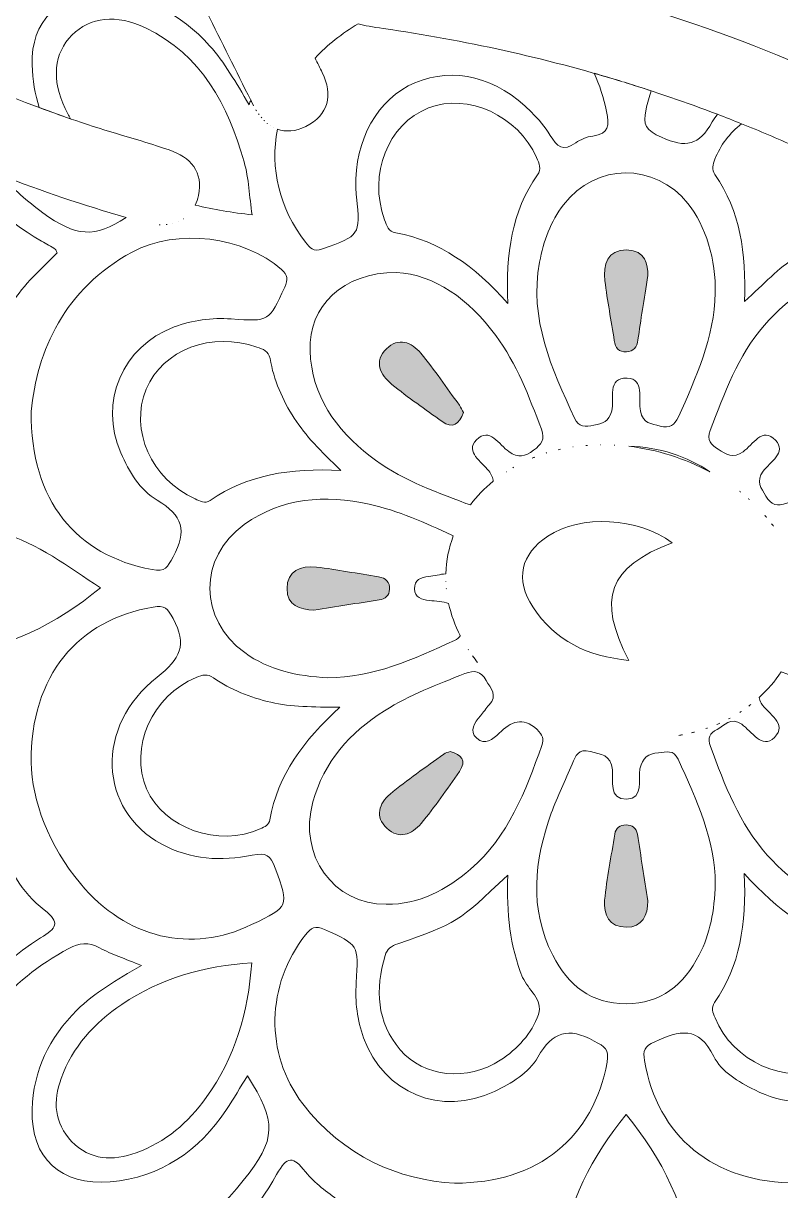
# Model space of a CAD drawing. Extents: x -678 to 5145, y -2063 to -793.
# Drawn here: x 372.7 to 590.6, y -1560.1 to -1224 of the extents above; entities that cross this region are included whole.
import ezdxf

# ---------------------------------------------------------------- set-up
doc = ezdxf.new("R2010")
doc.units = 0
doc.header["$MEASUREMENT"] = 0
doc.layers.add('Layer 1', color=7, linetype='Continuous')

# ---------------------------------------------------------------- blocks, each defined once
blk = doc.blocks.new('block 2')
at = {"layer": 'Layer 1', "true_color": 0xffffff}
h = blk.add_hatch(color=7, dxfattribs=at)
h.dxf.hatch_style = 2
edge = h.paths.add_edge_path()
edge.add_spline(control_points=[(542.72, -1315.33), (543.04, -1317.42), (544.07, -1318.67), (546.19, -1318.6), (548.29, -1318.53), (549.23, -1317.21), (549.53, -1315.14), (550.33, -1309.39), (551.28, -1303.66), (552.38, -1296.57), (552.35, -1293.64), (551.72, -1289.34), (546.36, -1289.24), (540.6, -1289.13), (539.49, -1293.5), (540.02, -1298.13), (540.68, -1303.89), (541.86, -1309.59), (542.72, -1315.33)], knot_values=[0, 0, 0, 0, 1, 1, 1, 2, 2, 2, 3, 3, 3, 4, 4, 4, 5, 5, 5, 6, 6, 6, 6], degree=3, periodic=1)
h = blk.add_hatch(color=7, dxfattribs=at)
h.dxf.hatch_style = 2
edge = h.paths.add_edge_path()
edge.add_spline(control_points=[(478.72, -1327.95), (483.36, -1331.73), (488.3, -1335.15), (493.18, -1338.63), (496.23, -1340.81), (498.06, -1339.42), (499.3, -1336.02), (498.98, -1335.42), (498.64, -1334.62), (498.15, -1333.94), (494.49, -1328.92), (490.99, -1323.76), (487.05, -1318.98), (484.4, -1315.76), (480.56, -1314.33), (477.17, -1317.67), (473.43, -1321.36), (475.32, -1325.17), (478.72, -1327.95)], knot_values=[0, 0, 0, 0, 1, 1, 1, 2, 2, 2, 3, 3, 3, 4, 4, 4, 5, 5, 5, 6, 6, 6, 6], degree=3, periodic=1)
h = blk.add_hatch(color=7, dxfattribs=at)
h.dxf.hatch_style = 2
edge = h.paths.add_edge_path()
edge.add_spline(control_points=[(474.88, -1383.37), (468.92, -1382.43), (462.99, -1381.27), (457, -1380.57), (452.51, -1380.05), (448.56, -1381.56), (448.54, -1386.76), (448.52, -1391.58), (452.31, -1392.85), (456.29, -1392.94), (462.7, -1391.93), (468.88, -1390.96), (475.06, -1389.99), (476.8, -1389.71), (477.98, -1388.77), (478.06, -1386.95), (478.15, -1384.81), (476.95, -1383.69), (474.88, -1383.37)], knot_values=[0, 0, 0, 0, 1, 1, 1, 2, 2, 2, 3, 3, 3, 4, 4, 4, 5, 5, 5, 6, 6, 6, 6], degree=3, periodic=1)
h = blk.add_hatch(color=7, dxfattribs=at)
h.dxf.hatch_style = 2
edge = h.paths.add_edge_path()
edge.add_spline(control_points=[(487.13, -1454.38), (491.07, -1449.6), (494.64, -1444.5), (498.16, -1439.4), (500.31, -1436.28), (498.65, -1434.54), (495.52, -1433.62), (494.84, -1433.9), (494.15, -1434.04), (493.64, -1434.42), (488.45, -1438.21), (483.11, -1441.81), (478.2, -1445.93), (475.04, -1448.6), (473.75, -1452.44), (477.27, -1455.77), (480.77, -1459.07), (484.51, -1457.55), (487.13, -1454.38)], knot_values=[0, 0, 0, 0, 1, 1, 1, 2, 2, 2, 3, 3, 3, 4, 4, 4, 5, 5, 5, 6, 6, 6, 6], degree=3, periodic=1)
h = blk.add_hatch(color=7, dxfattribs=at)
h.dxf.hatch_style = 2
edge = h.paths.add_edge_path()
edge.add_spline(control_points=[(546.12, -1484.25), (550.88, -1484.25), (552.35, -1480.77), (552.36, -1476.67), (551.35, -1470.16), (550.39, -1463.81), (549.37, -1457.47), (549.08, -1455.68), (547.83, -1454.8), (546.1, -1454.79), (544.35, -1454.77), (543.16, -1455.63), (542.87, -1457.46), (541.85, -1463.8), (540.57, -1470.12), (539.93, -1476.5), (539.52, -1480.66), (541.34, -1484.26), (546.12, -1484.25)], knot_values=[0, 0, 0, 0, 1, 1, 1, 2, 2, 2, 3, 3, 3, 4, 4, 4, 5, 5, 5, 6, 6, 6, 6], degree=3, periodic=1)
at = {"layer": 'Layer 1', "lineweight": 0}
for points, knots in [([(778.76, -1454.26), (752.96, -1418.79), (732.21, -1380.34), (711, -1342.15), (685.67, -1296.56), (651.45, -1260.46), (603.16, -1238.9), (567.51, -1222.99), (530.33, -1212), (491.91, -1205.73), (482.96, -1204.27), (480.65, -1200.48), (479.23, -1192.82), (471.45, -1150.73), (460.48, -1109.47), (447.84, -1068.56), (421.28, -982.58), (374.94, -910.21), (302.99, -855.25), (280, -837.68), (255.78, -822.17), (226.73, -816.09), (199.28, -810.35), (178.36, -823.75), (173.04, -851.36), (169.03, -872.2), (175.26, -891.61), (182.43, -910.78), (183.62, -913.97), (185.82, -916.91), (185.19, -921.19), (181.67, -920.14), (178.77, -919.37), (175.93, -918.41), (145.46, -908.15), (114.01, -903.5), (81.98, -903.41), (53.86, -903.32), (38.07, -919.68), (37.73, -947.65), (37.59, -959.31), (39.61, -970.56), (43.29, -981.61), (57.1, -1023.1), (81.26, -1058.1), (111.53, -1089.01), (170.06, -1148.76), (235.45, -1199.74), (308.21, -1241.14), (310.17, -1242.26), (312.83, -1242.67), (313.71, -1246), (299.06, -1257.64), (285.05, -1270.2), (273.68, -1285.24), (269.26, -1291.08), (267.25, -1289.88), (263.46, -1284.74), (245.96, -1261.02), (224.28, -1241.7), (199.43, -1225.96), (143.26, -1190.38), (81.01, -1173.51), (15.46, -1168.3), (-56.98, -1162.54), (-128.12, -1168.05), (-196.43, -1195.83), (-313.61, -1243.48), (-393.31, -1327.46), (-438.34, -1444.85), (-473.03, -1535.28), (-482.71, -1629.59), (-479.51, -1725.67), (-478.76, -1748.07), (-477.56, -1770.46), (-476.53, -1793.59), (-481.42, -1792.56), (-483.22, -1789.5), (-485.73, -1787.47), (-508.64, -1768.92), (-534.13, -1755.63), (-563.92, -1754.06), (-620.36, -1751.08), (-671.78, -1798.06), (-674.99, -1859.18), (-677.77, -1912.09), (-652.04, -1948.71), (-605.81, -1972.14), (-564.54, -1993.05), (-519.78, -2001.21), (-474.54, -2006.81), (-414.23, -2014.28), (-353.56, -2016.75), (-292.83, -2017.32), (-192.64, -2018.26), (-92.44, -2015.64), (7.74, -2017.89), (42.87, -2018.68), (77.93, -2020.19), (112.18, -2030.53), (135.64, -2037.61), (159.94, -2042.07), (184.83, -2041.08), (224.07, -2039.53), (242.84, -2012.13), (230.2, -1975.16), (225.39, -1961.09), (217.81, -1948.87), (208.13, -1937.83), (204.97, -1934.24), (204.78, -1932.32), (209.54, -1929.89), (215.99, -1926.59), (222.29, -1922.75), (228, -1918.31), (232.69, -1914.66), (234.52, -1915.27), (237.25, -1920.46), (246.84, -1938.73), (257.16, -1956.6), (266.84, -1974.82), (274.21, -1988.7), (284.71, -1999.26), (298.58, -2006.42), (344.39, -2030.05), (393.2, -2039.76), (444.05, -2032.35), (469.1, -2028.7), (493.49, -2021.69), (519.16, -2019.33), (557.51, -2015.81), (579.93, -1988.34), (581.61, -1949.84), (583.31, -1910.64), (562.91, -1883.02), (525.51, -1873.43), (501.3, -1867.21), (476.77, -1866.99), (452.29, -1869.98), (443.1, -1871.09), (439.77, -1868.12), (438.1, -1859.99), (435.59, -1847.73), (435.38, -1835.29), (434.31, -1822.91), (433.79, -1816.92), (435.27, -1812.93), (440.98, -1809.59), (464.38, -1795.92), (481.33, -1776.12), (494.57, -1752.61), (513.82, -1718.44), (530.16, -1682.93), (545.56, -1646.93), (546.81, -1644.01), (546.94, -1639.54), (550.98, -1639.16), (571.93, -1637.21), (590.05, -1626.45), (609.77, -1620.73), (625.3, -1616.23), (641.47, -1615.82), (657.51, -1614.64), (679.68, -1613.01), (700.01, -1607.11), (713.83, -1587.86), (716.39, -1584.29), (720.04, -1584.52), (723.55, -1584.03), (739.33, -1581.81), (752.15, -1574.43), (762.03, -1561.98), (773.69, -1547.28), (782.17, -1530.88), (786.84, -1512.74), (792.1, -1492.27), (791.63, -1471.96), (778.76, -1454.26)], [0, 0, 0, 0, 1, 1, 1, 2, 2, 2, 3, 3, 3, 4, 4, 4, 5, 5, 5, 6, 6, 6, 7, 7, 7, 8, 8, 8, 9, 9, 9, 10, 10, 10, 11, 11, 11, 12, 12, 12, 13, 13, 13, 14, 14, 14, 15, 15, 15, 16, 16, 16, 17, 17, 17, 18, 18, 18, 19, 19, 19, 20, 20, 20, 21, 21, 21, 22, 22, 22, 23, 23, 23, 24, 24, 24, 25, 25, 25, 26, 26, 26, 27, 27, 27, 28, 28, 28, 29, 29, 29, 30, 30, 30, 31, 31, 31, 32, 32, 32, 33, 33, 33, 34, 34, 34, 35, 35, 35, 36, 36, 36, 37, 37, 37, 38, 38, 38, 39, 39, 39, 40, 40, 40, 41, 41, 41, 42, 42, 42, 43, 43, 43, 44, 44, 44, 45, 45, 45, 46, 46, 46, 47, 47, 47, 48, 48, 48, 49, 49, 49, 50, 50, 50, 51, 51, 51, 52, 52, 52, 53, 53, 53, 54, 54, 54, 55, 55, 55, 56, 56, 56, 57, 57, 57, 58, 58, 58, 59, 59, 59, 59]), ([(260.77, -1185.67), (264.52, -1188.27), (268.28, -1190.84), (272.08, -1193.36), (283.31, -1193.99), (294.37, -1196.48), (305.27, -1201.03), (309.73, -1202.89), (311.61, -1205.14), (310.37, -1210.07), (309.85, -1212.11), (309.56, -1214.24), (309.41, -1216.38), (312.62, -1218.2), (315.85, -1219.99), (319.1, -1221.74), (320.09, -1211.76), (323.16, -1201.91), (328.77, -1192.74), (342.53, -1170.26), (366.29, -1158.12), (392.92, -1159.65), (390.06, -1154.57), (387.18, -1149.52), (384.24, -1144.49), (392.69, -1158.96), (400.79, -1173.64), (408.65, -1188.46), (405.27, -1187.3), (401.75, -1186.39), (398.06, -1185.77), (369.36, -1181), (347.63, -1198.14), (345.77, -1227.18), (345.6, -1229.88), (345.59, -1232.5), (345.67, -1235.06), (347.83, -1236.06), (349.99, -1237.04), (352.17, -1238.01), (352.04, -1237.12), (351.92, -1236.23), (351.83, -1235.33), (349.15, -1207.33), (373.91, -1186.46), (401.28, -1193.47), (405.68, -1194.59), (409.81, -1196.12), (413.68, -1198), (413.22, -1197.13), (412.76, -1196.27), (412.31, -1195.4), (417.03, -1204.4), (421.69, -1213.43), (426.29, -1222.5), (430.55, -1230.88), (434.64, -1239.35), (438.94, -1247.71), (438.66, -1247.16), (438.39, -1246.61), (438.11, -1246.06), (437.95, -1246.51), (437.81, -1246.94), (437.63, -1247.42), (433.76, -1240.91), (430.62, -1235.26), (426.27, -1230.42), (417.93, -1221.13), (407.63, -1215.93), (395.1, -1215.79), (382.59, -1215.65), (374.87, -1223.4), (375.19, -1235.9), (375.3, -1240.36), (376.02, -1244.46), (377.26, -1248.25), (335.26, -1232.61), (297, -1210.79), (260.77, -1185.67)], [0, 0, 0, 0, 1, 1, 1, 2, 2, 2, 3, 3, 3, 4, 4, 4, 5, 5, 5, 6, 6, 6, 7, 7, 7, 8, 8, 8, 9, 9, 9, 10, 10, 10, 11, 11, 11, 12, 12, 12, 13, 13, 13, 14, 14, 14, 15, 15, 15, 16, 16, 16, 17, 17, 17, 18, 18, 18, 19, 19, 19, 20, 20, 20, 21, 21, 21, 22, 22, 22, 23, 23, 23, 24, 24, 24, 25, 25, 25, 26, 26, 26, 26]), ([(384.68, -1248.53), (380.71, -1240.21), (381.5, -1232.57), (386.67, -1227.36), (391.8, -1222.19), (399.55, -1221.3), (407.82, -1225.29), (424.04, -1233.12), (431.58, -1247.53), (436.2, -1263.87), (437.56, -1268.7), (437.72, -1273.87), (438.47, -1279.14), (432.83, -1278.48), (427.39, -1277.63), (422.15, -1276.33), (422.15, -1276.33), (422.15, -1276.33), (422.15, -1276.33), (422.53, -1275.51), (422.83, -1274.61), (423.06, -1273.6), (424.54, -1266.79), (420.75, -1262.51), (414.65, -1260.45), (405.76, -1257.43), (396.64, -1255.05), (387.76, -1252.01), (384.23, -1250.8), (380.74, -1249.54), (377.26, -1248.25), (380.24, -1249.36), (383.23, -1250.44), (386.25, -1251.48), (385.7, -1250.53), (385.17, -1249.55), (384.68, -1248.53)], [0, 0, 0, 0, 1, 1, 1, 2, 2, 2, 3, 3, 3, 4, 4, 4, 5, 5, 5, 6, 6, 6, 7, 7, 7, 8, 8, 8, 9, 9, 9, 10, 10, 10, 11, 11, 11, 12, 12, 12, 12]), ([(545.12, -1240.8), (542.39, -1239.97), (539.66, -1239.15), (536.92, -1238.37), (538.48, -1241.73), (539.68, -1245.41), (540.48, -1249.39), (541.25, -1253.24), (541.37, -1255.89), (536.54, -1256.44), (534.83, -1256.63), (533.02, -1257.41), (531.61, -1258.42), (528.07, -1260.97), (526.21, -1259.49), (524.31, -1256.26), (522.85, -1253.8), (520.87, -1251.58), (518.86, -1249.52), (509.03, -1239.49), (496.53, -1236.39), (485.36, -1241.1), (474.69, -1245.59), (467.91, -1257.6), (468.33, -1271.31), (468.36, -1272.2), (468.47, -1273.09), (468.56, -1273.98), (469.61, -1285.12), (469.56, -1285), (458.76, -1288.96), (456.08, -1289.94), (455.17, -1288.64), (453.89, -1287.01), (446.27, -1277.32), (443.59, -1265.58), (445.79, -1254.48), (445.79, -1254.48), (445.79, -1254.48), (445.79, -1254.48), (448.17, -1255.33), (450.91, -1255.15), (453.95, -1253.66), (460.5, -1250.46), (461.83, -1244.52), (458.69, -1238.19), (458, -1236.79), (457.31, -1235.4), (456.61, -1234), (460.19, -1230.2), (464.4, -1226.86), (469.01, -1224.11), (469.01, -1224.11), (469.01, -1224.11), (469.01, -1224.11), (470.9, -1224.65), (473.24, -1225.05), (476.19, -1225.48), (499.66, -1228.85), (522.65, -1233.92), (545.12, -1240.8)], [0, 0, 0, 0, 1, 1, 1, 2, 2, 2, 3, 3, 3, 4, 4, 4, 5, 5, 5, 6, 6, 6, 7, 7, 7, 8, 8, 8, 9, 9, 9, 10, 10, 10, 11, 11, 11, 12, 12, 12, 13, 13, 13, 14, 14, 14, 15, 15, 15, 16, 16, 16, 17, 17, 17, 18, 18, 18, 19, 19, 19, 20, 20, 20, 20]), ([(545.36, -1240.88), (554.46, -1243.68), (563.48, -1246.77), (572.4, -1250.18), (571.86, -1250.87), (571.35, -1251.59), (570.92, -1252.37), (567.11, -1259.19), (563.29, -1259.97), (556.33, -1256.79), (551.85, -1254.75), (550.81, -1253.33), (551.86, -1248.7), (552.28, -1246.87), (552.8, -1245.13), (553.38, -1243.43), (550.71, -1242.56), (548.04, -1241.71), (545.36, -1240.88)], [0, 0, 0, 0, 1, 1, 1, 2, 2, 2, 3, 3, 3, 4, 4, 4, 5, 5, 5, 6, 6, 6, 6]), ([(520.59, -1267.65), (513.23, -1278.19), (511.45, -1290.17), (512.09, -1304.65), (502.33, -1293.76), (492.52, -1286.64), (479.88, -1284.32), (477.67, -1283.92), (477.25, -1282.27), (476.62, -1280.56), (471.84, -1267.46), (477.52, -1252.93), (489.26, -1248.36), (500.62, -1243.94), (514.98, -1250.57), (520.36, -1262.64), (521.12, -1264.34), (521.82, -1265.89), (520.59, -1267.65)], [0, 0, 0, 0, 1, 1, 1, 2, 2, 2, 3, 3, 3, 4, 4, 4, 5, 5, 5, 6, 6, 6, 6]), ([(439.78, -1249.18), (439.72, -1249.09), (439.66, -1249), (439.6, -1248.9), (439.66, -1249), (439.72, -1249.09), (439.78, -1249.18)], [0, 0, 0, 0, 1, 1, 1, 2, 2, 2, 2]), ([(440.51, -1250.26), (440.45, -1250.18), (440.38, -1250.09), (440.32, -1250), (440.38, -1250.09), (440.45, -1250.18), (440.51, -1250.26)], [0, 0, 0, 0, 1, 1, 1, 2, 2, 2, 2]), ([(572.41, -1250.18), (574.72, -1251.07), (577.03, -1251.97), (579.33, -1252.9), (577.03, -1251.97), (574.72, -1251.07), (572.41, -1250.18)], [0, 0, 0, 0, 1, 1, 1, 2, 2, 2, 2]), ([(441.27, -1251.22), (441.21, -1251.16), (441.15, -1251.09), (441.09, -1251.02), (441.15, -1251.09), (441.21, -1251.16), (441.27, -1251.22)], [0, 0, 0, 0, 1, 1, 1, 2, 2, 2, 2]), ([(441.92, -1251.94), (441.97, -1251.99), (442.02, -1252.04), (442.07, -1252.08), (442.02, -1252.04), (441.97, -1251.99), (441.92, -1251.94)], [0, 0, 0, 0, 1, 1, 1, 2, 2, 2, 2]), ([(442.81, -1252.76), (442.85, -1252.79), (442.88, -1252.82), (442.92, -1252.85), (442.88, -1252.82), (442.85, -1252.79), (442.81, -1252.76)], [0, 0, 0, 0, 1, 1, 1, 2, 2, 2, 2]), ([(443.75, -1253.46), (443.78, -1253.47), (443.8, -1253.49), (443.82, -1253.5), (443.8, -1253.49), (443.78, -1253.47), (443.75, -1253.46)], [0, 0, 0, 0, 1, 1, 1, 2, 2, 2, 2]), ([(617.38, -1271.46), (617.37, -1274.77), (616.74, -1278.11), (615.4, -1281.23), (614.74, -1282.78), (614.05, -1283.91), (612.27, -1284.26), (606.07, -1285.47), (600.37, -1287.89), (595.02, -1291.26), (589.92, -1294.48), (585.87, -1298.93), (580.23, -1304.06), (580.64, -1290.1), (578.98, -1278.08), (571.67, -1267.51), (570.64, -1266.02), (571.06, -1264.67), (571.66, -1263.12), (573.23, -1259.07), (575.97, -1255.59), (579.35, -1252.9), (584.51, -1254.98), (589.64, -1257.15), (594.73, -1259.43), (602.7, -1263.01), (610.24, -1267.03), (617.38, -1271.46)], [0, 0, 0, 0, 1, 1, 1, 2, 2, 2, 3, 3, 3, 4, 4, 4, 5, 5, 5, 6, 6, 6, 7, 7, 7, 8, 8, 8, 9, 9, 9, 9]), ([(377.93, -1286.67), (379.28, -1287.44), (380.61, -1288.26), (381.93, -1289.08), (382.09, -1289.18), (382.13, -1289.47), (382.42, -1290.04), (377.88, -1294.66), (372.78, -1299.03), (369.31, -1304.77), (367.93, -1307.06), (366.37, -1306.92), (364.27, -1305.77), (348.22, -1296.93), (334.69, -1281.75), (326.65, -1264.1), (324.52, -1265.78), (322.42, -1267.49), (320.35, -1269.23), (324.01, -1266.14), (327.77, -1263.14), (331.64, -1260.26), (336.48, -1256.67), (340.46, -1256.68), (345.73, -1259.06), (348.04, -1260.11), (350.37, -1261.14), (352.7, -1262.15), (352.7, -1262.15), (352.7, -1262.15), (352.7, -1262.15), (358.08, -1271.96), (366.48, -1280.15), (377.93, -1286.67)], [0, 0, 0, 0, 1, 1, 1, 2, 2, 2, 3, 3, 3, 4, 4, 4, 5, 5, 5, 6, 6, 6, 7, 7, 7, 8, 8, 8, 9, 9, 9, 10, 10, 10, 11, 11, 11, 11]), ([(444.75, -1254.04), (444.76, -1254.04), (444.77, -1254.05), (444.78, -1254.05), (444.77, -1254.05), (444.76, -1254.04), (444.75, -1254.04)], [0, 0, 0, 0, 1, 1, 1, 2, 2, 2, 2]), ([(563.91, -1275.87), (568.96, -1282.16), (572.08, -1292.31), (571.77, -1301.62), (571.49, -1314.49), (566.3, -1325.88), (561.17, -1337.31), (560.09, -1339.73), (558.62, -1340.73), (555.94, -1339.97), (553.42, -1339.26), (550.97, -1339.32), (550.24, -1335.6), (549.58, -1332.26), (551.48, -1326.32), (546.43, -1326.12), (540.48, -1325.89), (542.87, -1332.19), (541.97, -1335.61), (541.15, -1338.72), (539.39, -1339.25), (536.82, -1339.71), (534.44, -1340.14), (532.49, -1340.37), (531.26, -1337.66), (524.75, -1323.39), (518.14, -1309.17), (521.22, -1292.73), (522.35, -1286.7), (524.38, -1281.09), (528.12, -1276.22), (537.41, -1264.12), (554.36, -1263.98), (563.91, -1275.87)], [0, 0, 0, 0, 1, 1, 1, 2, 2, 2, 3, 3, 3, 4, 4, 4, 5, 5, 5, 6, 6, 6, 7, 7, 7, 8, 8, 8, 9, 9, 9, 10, 10, 10, 11, 11, 11, 11]), ([(402.21, -1279.87), (393.25, -1285.9), (387.76, -1285.48), (378.29, -1278.53), (373.8, -1275.23), (369.75, -1271.64), (366.24, -1267.71), (378.02, -1272.33), (390.01, -1276.41), (402.21, -1279.87)], [0, 0, 0, 0, 1, 1, 1, 2, 2, 2, 3, 3, 3, 3]), ([(418.78, -1280.32), (418.8, -1280.31), (418.82, -1280.3), (418.84, -1280.28), (418.82, -1280.3), (418.8, -1280.31), (418.78, -1280.32)], [0, 0, 0, 0, 1, 1, 1, 2, 2, 2, 2]), ([(446.91, -1294.85), (448.76, -1296.47), (448.92, -1297.67), (447.89, -1299.95), (443.41, -1309.83), (443.52, -1309.88), (432.51, -1309.11), (426.86, -1308.71), (421.36, -1309.41), (416.05, -1311.42), (401.1, -1317.08), (394.38, -1332.99), (400.72, -1347.67), (403.08, -1353.1), (406.21, -1358.39), (411.19, -1361.32), (418.48, -1365.62), (419.92, -1370.12), (415.76, -1377.59), (414.08, -1380.61), (413.53, -1382.02), (409.7, -1381.29), (387.81, -1377.11), (374.71, -1361.55), (374.92, -1335.78), (376.63, -1318.26), (384.44, -1300.47), (404.01, -1289.86), (416.98, -1282.82), (436.19, -1285.41), (446.91, -1294.85)], [0, 0, 0, 0, 1, 1, 1, 2, 2, 2, 3, 3, 3, 4, 4, 4, 5, 5, 5, 6, 6, 6, 7, 7, 7, 8, 8, 8, 9, 9, 9, 10, 10, 10, 10]), ([(411.79, -1281.97), (411.88, -1281.98), (411.98, -1281.98), (412.07, -1281.98), (411.98, -1281.98), (411.88, -1281.98), (411.79, -1281.97)], [0, 0, 0, 0, 1, 1, 1, 2, 2, 2, 2]), ([(413.77, -1281.92), (413.86, -1281.91), (413.94, -1281.9), (414.02, -1281.9), (413.94, -1281.9), (413.86, -1281.91), (413.77, -1281.92)], [0, 0, 0, 0, 1, 1, 1, 2, 2, 2, 2]), ([(415.68, -1281.62), (415.68, -1281.62), (415.69, -1281.62), (415.69, -1281.62), (415.69, -1281.62), (415.68, -1281.62), (415.68, -1281.62)], [0, 0, 0, 0, 1, 1, 1, 2, 2, 2, 2]), ([(417.32, -1281.09), (417.33, -1281.09), (417.33, -1281.09), (417.33, -1281.09), (417.33, -1281.09), (417.33, -1281.09), (417.32, -1281.09)], [0, 0, 0, 0, 1, 1, 1, 2, 2, 2, 2]), ([(542.72, -1315.33), (543.04, -1317.42), (544.07, -1318.67), (546.19, -1318.6), (548.29, -1318.53), (549.23, -1317.21), (549.53, -1315.14), (550.33, -1309.39), (551.28, -1303.66), (552.38, -1296.57), (552.35, -1293.64), (551.72, -1289.34), (546.36, -1289.24), (540.6, -1289.13), (539.49, -1293.5), (540.02, -1298.13), (540.68, -1303.89), (541.86, -1309.59), (542.72, -1315.33)], [0, 0, 0, 0, 1, 1, 1, 2, 2, 2, 3, 3, 3, 4, 4, 4, 5, 5, 5, 6, 6, 6, 6]), ([(480.08, -1295.72), (490.91, -1296.33), (500.83, -1303.34), (508.61, -1313.84), (514.65, -1322), (518.17, -1331.44), (521.73, -1340.86), (522.87, -1343.87), (521.73, -1345.23), (519.51, -1346.89), (517.06, -1348.73), (515.15, -1349.23), (512.37, -1347.32), (509.58, -1345.4), (506.85, -1339.98), (503.03, -1343.96), (499.7, -1347.44), (504.64, -1350.24), (506.58, -1352.84), (507.4, -1353.94), (507.8, -1354.92), (507.88, -1355.85), (507.88, -1355.85), (507.88, -1355.85), (507.88, -1355.85), (505.36, -1357.91), (503.17, -1360.18), (501.33, -1362.62), (500.91, -1362.51), (500.47, -1362.37), (500, -1362.2), (490.37, -1358.58), (480.7, -1355.05), (472.48, -1348.64), (462.58, -1340.91), (455.63, -1331.29), (455.17, -1318.26), (454.73, -1305.46), (464.53, -1295.72), (480.08, -1295.72)], [0, 0, 0, 0, 1, 1, 1, 2, 2, 2, 3, 3, 3, 4, 4, 4, 5, 5, 5, 6, 6, 6, 7, 7, 7, 8, 8, 8, 9, 9, 9, 10, 10, 10, 11, 11, 11, 12, 12, 12, 13, 13, 13, 13]), ([(637.16, -1320.16), (636.37, -1331.27), (629.69, -1341.18), (619.4, -1348.9), (611.26, -1355.01), (601.83, -1358.57), (592.41, -1362.15), (589.55, -1363.23), (587.9, -1362.7), (586.36, -1360.12), (584.94, -1357.76), (583.44, -1355.91), (585.57, -1352.95), (587.47, -1350.31), (592.43, -1347.56), (589.15, -1344.05), (585.33, -1339.98), (582.53, -1345.39), (579.81, -1347.33), (576.82, -1349.46), (574.94, -1348.04), (572.62, -1346.6), (570.53, -1345.3), (569.21, -1344.04), (570.3, -1341.23), (574.44, -1330.59), (578.21, -1319.76), (585.86, -1310.98), (593.46, -1302.27), (602.57, -1296.06), (614.61, -1295.78), (627.44, -1295.49), (637.19, -1305.25), (637.16, -1320.16)], [0, 0, 0, 0, 1, 1, 1, 2, 2, 2, 3, 3, 3, 4, 4, 4, 5, 5, 5, 6, 6, 6, 7, 7, 7, 8, 8, 8, 9, 9, 9, 10, 10, 10, 11, 11, 11, 11]), ([(464.04, -1352.71), (449.36, -1352.02), (437.21, -1353.98), (426.45, -1361.35), (424.9, -1362.41), (423.53, -1361.54), (422.07, -1360.9), (409.5, -1355.3), (403.14, -1341.04), (408.03, -1329.29), (412.74, -1317.97), (426.99, -1312.6), (439.89, -1317.22), (441.63, -1317.84), (443.26, -1318.26), (443.65, -1320.45), (444.76, -1326.69), (447.18, -1332.42), (450.64, -1337.71), (453.94, -1342.76), (458.07, -1347.12), (464.04, -1352.71)], [0, 0, 0, 0, 1, 1, 1, 2, 2, 2, 3, 3, 3, 4, 4, 4, 5, 5, 5, 6, 6, 6, 7, 7, 7, 7]), ([(478.72, -1327.95), (483.36, -1331.73), (488.3, -1335.15), (493.18, -1338.63), (496.23, -1340.81), (498.06, -1339.42), (499.3, -1336.02), (498.98, -1335.42), (498.64, -1334.62), (498.15, -1333.94), (494.49, -1328.92), (490.99, -1323.76), (487.05, -1318.98), (484.4, -1315.76), (480.56, -1314.33), (477.17, -1317.67), (473.43, -1321.36), (475.32, -1325.17), (478.72, -1327.95)], [0, 0, 0, 0, 1, 1, 1, 2, 2, 2, 3, 3, 3, 4, 4, 4, 5, 5, 5, 6, 6, 6, 6]), ([(523.14, -1347.73), (523.19, -1347.71), (523.24, -1347.7), (523.29, -1347.68), (523.24, -1347.7), (523.19, -1347.71), (523.14, -1347.73)], [0, 0, 0, 0, 1, 1, 1, 2, 2, 2, 2]), ([(526.6, -1346.79), (526.82, -1346.74), (527.04, -1346.69), (527.26, -1346.64), (527.04, -1346.69), (526.82, -1346.74), (526.6, -1346.79)], [0, 0, 0, 0, 1, 1, 1, 2, 2, 2, 2]), ([(530.82, -1345.97), (530.86, -1345.96), (530.89, -1345.96), (530.93, -1345.96), (530.89, -1345.96), (530.86, -1345.96), (530.82, -1345.97)], [0, 0, 0, 0, 1, 1, 1, 2, 2, 2, 2]), ([(534.54, -1345.54), (534.69, -1345.53), (534.83, -1345.52), (534.98, -1345.5), (534.83, -1345.52), (534.69, -1345.53), (534.54, -1345.54)], [0, 0, 0, 0, 1, 1, 1, 2, 2, 2, 2]), ([(538.8, -1345.33), (538.8, -1345.33), (538.81, -1345.33), (538.81, -1345.33), (538.81, -1345.33), (538.8, -1345.33), (538.8, -1345.33)], [0, 0, 0, 0, 1, 1, 1, 2, 2, 2, 2]), ([(542.72, -1345.42), (542.78, -1345.42), (542.84, -1345.43), (542.9, -1345.43), (542.84, -1345.43), (542.78, -1345.42), (542.72, -1345.42)], [0, 0, 0, 0, 1, 1, 1, 2, 2, 2, 2]), ([(546.87, -1345.77), (546.87, -1345.77), (546.87, -1345.77), (546.87, -1345.77), (555.68, -1345.96), (563.68, -1348.63), (570.21, -1353.13), (570.21, -1353.13), (570.21, -1353.13), (570.21, -1353.13), (563.04, -1349.26), (555, -1346.74), (546.87, -1345.77)], [0, 0, 0, 0, 1, 1, 1, 2, 2, 2, 3, 3, 3, 4, 4, 4, 4]), ([(519.11, -1349.2), (519.36, -1349.09), (519.61, -1348.99), (519.87, -1348.89), (519.61, -1348.99), (519.36, -1349.09), (519.11, -1349.2)], [0, 0, 0, 0, 1, 1, 1, 2, 2, 2, 2]), ([(511.62, -1353.13), (511.65, -1353.11), (511.68, -1353.09), (511.7, -1353.08), (511.68, -1353.09), (511.65, -1353.11), (511.62, -1353.13)], [0, 0, 0, 0, 1, 1, 1, 2, 2, 2, 2]), ([(513.54, -1351.96), (513.62, -1351.91), (513.7, -1351.85), (513.79, -1351.8), (513.7, -1351.85), (513.62, -1351.91), (513.54, -1351.96)], [0, 0, 0, 0, 1, 1, 1, 2, 2, 2, 2]), ([(494.24, -1382.5), (492.58, -1382.61), (490.94, -1383.08), (489.27, -1383.27), (487.07, -1383.52), (485.14, -1384.23), (485.23, -1386.78), (485.32, -1389.28), (487.31, -1389.97), (489.47, -1390.18), (491.42, -1390.36), (493.4, -1390.47), (495.05, -1391.01), (495.74, -1394.17), (496.85, -1397.33), (498.43, -1400.41), (498.42, -1400.39), (498.41, -1400.37), (498.4, -1400.35), (498.06, -1400.87), (497.55, -1401.3), (496.76, -1401.66), (484.98, -1407.17), (473.13, -1412.44), (460.32, -1412.41), (451.33, -1412), (443.33, -1410.22), (436.37, -1405.19), (423.11, -1395.61), (422.93, -1377.84), (436.24, -1368.28), (447.15, -1360.45), (459.46, -1359.69), (472.19, -1362.45), (480.55, -1364.26), (488.27, -1367.83), (496.01, -1371.35), (496.14, -1371.41), (496.27, -1371.47), (496.4, -1371.54), (496.4, -1371.53), (496.4, -1371.53), (496.4, -1371.53), (495.08, -1375.05), (494.35, -1378.74), (494.24, -1382.5)], [0, 0, 0, 0, 1, 1, 1, 2, 2, 2, 3, 3, 3, 4, 4, 4, 5, 5, 5, 6, 6, 6, 7, 7, 7, 8, 8, 8, 9, 9, 9, 10, 10, 10, 11, 11, 11, 12, 12, 12, 13, 13, 13, 14, 14, 14, 15, 15, 15, 15]), ([(578.77, -1358.72), (578.86, -1358.8), (578.95, -1358.87), (579.04, -1358.94), (578.95, -1358.87), (578.86, -1358.8), (578.77, -1358.72)], [0, 0, 0, 0, 1, 1, 1, 2, 2, 2, 2]), ([(581.31, -1360.85), (581.41, -1360.94), (581.51, -1361.02), (581.6, -1361.11), (581.51, -1361.02), (581.41, -1360.94), (581.31, -1360.85)], [0, 0, 0, 0, 1, 1, 1, 2, 2, 2, 2]), ([(351.68, -1405.49), (343.48, -1406.12), (335.59, -1404.84), (328.59, -1400.26), (317.93, -1393.28), (317.86, -1379.98), (328.64, -1373.21), (340.57, -1365.73), (353.2, -1367.14), (366.14, -1370.66), (377.02, -1373.62), (385.47, -1380.52), (394.85, -1386.56), (381.95, -1397.05), (368.07, -1404.22), (351.68, -1405.49)], [0, 0, 0, 0, 1, 1, 1, 2, 2, 2, 3, 3, 3, 4, 4, 4, 5, 5, 5, 5]), ([(546.91, -1407.41), (535.11, -1406.28), (525.65, -1401.86), (519.28, -1392.02), (514.14, -1384.07), (515.78, -1376.85), (523.57, -1371.67), (533.06, -1365.36), (549.55, -1366.23), (559.34, -1373.55), (541.04, -1380.6), (537.59, -1389.6), (546.91, -1407.41)], [0, 0, 0, 0, 1, 1, 1, 2, 2, 2, 3, 3, 3, 4, 4, 4, 4]), ([(586.04, -1365.63), (586.21, -1365.84), (586.39, -1366.05), (586.56, -1366.26), (586.39, -1366.05), (586.21, -1365.84), (586.04, -1365.63)], [0, 0, 0, 0, 1, 1, 1, 2, 2, 2, 2]), ([(588, -1368.07), (588.18, -1368.31), (588.36, -1368.54), (588.53, -1368.77), (588.36, -1368.54), (588.18, -1368.31), (588, -1368.07)], [0, 0, 0, 0, 1, 1, 1, 2, 2, 2, 2]), ([(474.88, -1383.37), (468.92, -1382.43), (462.99, -1381.27), (457, -1380.57), (452.51, -1380.05), (448.56, -1381.56), (448.54, -1386.76), (448.52, -1391.58), (452.31, -1392.85), (456.29, -1392.94), (462.7, -1391.93), (468.88, -1390.96), (475.06, -1389.99), (476.8, -1389.71), (477.98, -1388.77), (478.06, -1386.95), (478.15, -1384.81), (476.95, -1383.69), (474.88, -1383.37)], [0, 0, 0, 0, 1, 1, 1, 2, 2, 2, 3, 3, 3, 4, 4, 4, 5, 5, 5, 6, 6, 6, 6]), ([(494.25, -1384.66), (494.25, -1384.64), (494.25, -1384.62), (494.25, -1384.6), (494.25, -1384.62), (494.25, -1384.64), (494.25, -1384.66)], [0, 0, 0, 0, 1, 1, 1, 2, 2, 2, 2]), ([(494.39, -1386.77), (494.38, -1386.76), (494.38, -1386.74), (494.38, -1386.73), (494.38, -1386.74), (494.38, -1386.76), (494.39, -1386.77)], [0, 0, 0, 0, 1, 1, 1, 2, 2, 2, 2]), ([(438.37, -1483.51), (420.95, -1491.89), (402.33, -1487.54), (389.11, -1471.7), (379.93, -1460.7), (375.19, -1447.92), (374.91, -1436.75), (374.74, -1411.78), (388.48, -1395.66), (410.01, -1392.06), (413.32, -1391.5), (414.18, -1392.45), (415.77, -1395.4), (419.85, -1402.97), (417.92, -1406.91), (411.14, -1412.24), (393.16, -1426.38), (394.29, -1450.52), (412.48, -1460.35), (420.69, -1464.79), (429.63, -1465.34), (438.55, -1463.51), (442.5, -1462.7), (443.83, -1463.49), (445.17, -1467.28), (449.08, -1478.33), (449.32, -1478.25), (438.37, -1483.51)], [0, 0, 0, 0, 1, 1, 1, 2, 2, 2, 3, 3, 3, 4, 4, 4, 5, 5, 5, 6, 6, 6, 7, 7, 7, 8, 8, 8, 9, 9, 9, 9]), ([(500.75, -1404.39), (500.72, -1404.34), (500.68, -1404.29), (500.65, -1404.24), (500.68, -1404.29), (500.72, -1404.34), (500.75, -1404.39)], [0, 0, 0, 0, 1, 1, 1, 2, 2, 2, 2]), ([(501.95, -1406.14), (502.41, -1406.77), (502.89, -1407.4), (503.39, -1408.02), (502.89, -1407.4), (502.41, -1406.77), (501.95, -1406.14)], [0, 0, 0, 0, 1, 1, 1, 2, 2, 2, 2]), ([(443.62, -1453.32), (443.36, -1454.81), (442.13, -1455.34), (440.86, -1455.92), (428.91, -1461.34), (413.06, -1455.8), (408.14, -1444.42), (403.03, -1432.61), (409.8, -1417.5), (422.4, -1412.32), (424.2, -1411.58), (425.68, -1411.21), (427.38, -1412.42), (432.37, -1415.96), (437.97, -1418.08), (443.9, -1419.49), (449.82, -1420.9), (455.85, -1420.79), (463.77, -1420.93), (453.18, -1430.54), (445.88, -1440.45), (443.62, -1453.32)], [0, 0, 0, 0, 1, 1, 1, 2, 2, 2, 3, 3, 3, 4, 4, 4, 5, 5, 5, 6, 6, 6, 7, 7, 7, 7]), ([(455.99, -1448.18), (459.16, -1436.62), (466.61, -1428.19), (476.64, -1421.9), (483.88, -1417.35), (491.81, -1414.31), (499.74, -1411.24), (502.51, -1410.16), (504.29, -1410.45), (505.82, -1413.17), (507.13, -1415.5), (509.3, -1417.48), (506.68, -1420.24), (505.77, -1421.21), (505.06, -1422.38), (504.2, -1423.41), (502.55, -1425.38), (500.77, -1427.68), (503.13, -1429.86), (505.44, -1431.99), (507.78, -1430.13), (509.58, -1428.4), (513, -1425.12), (516.28, -1423.39), (520.51, -1427.36), (522.1, -1428.85), (522.53, -1430.01), (521.85, -1431.94), (517.17, -1445.07), (512.27, -1458.09), (501.34, -1467.56), (494.42, -1473.54), (486.6, -1477.69), (477.12, -1477.65), (461.87, -1477.61), (451.74, -1463.68), (455.99, -1448.18)], [0, 0, 0, 0, 1, 1, 1, 2, 2, 2, 3, 3, 3, 4, 4, 4, 5, 5, 5, 6, 6, 6, 7, 7, 7, 8, 8, 8, 9, 9, 9, 10, 10, 10, 11, 11, 11, 12, 12, 12, 12]), ([(612.17, -1477.66), (603.12, -1477.23), (594.14, -1471.75), (586.74, -1463.47), (578.66, -1454.45), (574.53, -1443.3), (570.37, -1432.17), (569.47, -1429.76), (570.15, -1428.4), (572.28, -1427.3), (574.51, -1426.15), (576.11, -1423.63), (579.38, -1425.82), (582.23, -1427.74), (585.18, -1433.18), (588.78, -1429.63), (592.85, -1425.62), (586.87, -1422.84), (585.02, -1419.74), (584.67, -1419.16), (584.49, -1418.64), (584.39, -1418.14), (584.39, -1418.14), (584.39, -1418.14), (584.39, -1418.14), (586.85, -1415.9), (588.97, -1413.41), (590.71, -1410.72), (608.49, -1417.1), (625.93, -1423.98), (634.36, -1443.04), (636.48, -1447.84), (637.51, -1452.81), (637.03, -1458.06), (635.98, -1469.4), (626.43, -1477.75), (612.17, -1477.66)], [0, 0, 0, 0, 1, 1, 1, 2, 2, 2, 3, 3, 3, 4, 4, 4, 5, 5, 5, 6, 6, 6, 7, 7, 7, 8, 8, 8, 9, 9, 9, 10, 10, 10, 11, 11, 11, 12, 12, 12, 12]), ([(582.03, -1420.12), (581.85, -1420.27), (581.65, -1420.41), (581.46, -1420.56), (581.65, -1420.41), (581.85, -1420.27), (582.03, -1420.12)], [0, 0, 0, 0, 1, 1, 1, 2, 2, 2, 2]), ([(576.03, -1424.04), (575.88, -1424.13), (575.72, -1424.2), (575.56, -1424.28), (575.72, -1424.2), (575.88, -1424.13), (576.03, -1424.04)], [0, 0, 0, 0, 1, 1, 1, 2, 2, 2, 2]), ([(579.28, -1422.09), (579.13, -1422.19), (578.98, -1422.3), (578.82, -1422.4), (578.98, -1422.3), (579.13, -1422.19), (579.28, -1422.09)], [0, 0, 0, 0, 1, 1, 1, 2, 2, 2, 2]), ([(565.84, -1428.04), (565.55, -1428.12), (565.27, -1428.18), (564.98, -1428.25), (565.27, -1428.18), (565.55, -1428.12), (565.84, -1428.04)], [0, 0, 0, 0, 1, 1, 1, 2, 2, 2, 2]), ([(569.56, -1426.89), (569.41, -1426.95), (569.26, -1427), (569.11, -1427.06), (569.26, -1427.01), (569.41, -1426.95), (569.56, -1426.89)], [0, 0, 0, 0, 1, 1, 1, 2, 2, 2, 2]), ([(573.08, -1425.49), (572.81, -1425.61), (572.54, -1425.72), (572.27, -1425.84), (572.54, -1425.72), (572.81, -1425.61), (573.08, -1425.49)], [0, 0, 0, 0, 1, 1, 1, 2, 2, 2, 2]), ([(562.32, -1428.83), (561.99, -1428.9), (561.66, -1428.96), (561.32, -1429.02), (561.66, -1428.96), (561.99, -1428.9), (562.32, -1428.83)], [0, 0, 0, 0, 1, 1, 1, 2, 2, 2, 2]), ([(487.13, -1454.38), (491.07, -1449.6), (494.64, -1444.5), (498.16, -1439.4), (500.31, -1436.28), (498.65, -1434.54), (495.52, -1433.62), (494.84, -1433.9), (494.15, -1434.04), (493.64, -1434.42), (488.45, -1438.21), (483.11, -1441.81), (478.2, -1445.93), (475.04, -1448.6), (473.75, -1452.44), (477.27, -1455.77), (480.77, -1459.07), (484.51, -1457.55), (487.13, -1454.38)], [0, 0, 0, 0, 1, 1, 1, 2, 2, 2, 3, 3, 3, 4, 4, 4, 5, 5, 5, 6, 6, 6, 6]), ([(524.6, -1451.44), (526.34, -1446.62), (528.59, -1441.99), (530.57, -1437.26), (531.56, -1434.89), (532.43, -1432.71), (535.83, -1433.65), (538.82, -1434.48), (541.72, -1434.52), (542.2, -1438.94), (542.52, -1441.98), (540.97, -1447.52), (546.23, -1447.38), (551.31, -1447.24), (549.46, -1441.8), (550.11, -1438.68), (550.81, -1435.36), (552.42, -1434.33), (555.46, -1434.03), (557.73, -1433.8), (559.8, -1433.04), (561.08, -1435.88), (566.43, -1447.69), (571.85, -1459.46), (571.77, -1471.74), (571.53, -1479.61), (570.3, -1486.14), (567.16, -1492.21), (562.74, -1500.77), (556.16, -1506.28), (546.14, -1506.31), (536.13, -1506.34), (529.36, -1500.91), (525.02, -1492.34), (518.18, -1478.83), (519.64, -1465.09), (524.6, -1451.44)], [0, 0, 0, 0, 1, 1, 1, 2, 2, 2, 3, 3, 3, 4, 4, 4, 5, 5, 5, 6, 6, 6, 7, 7, 7, 8, 8, 8, 9, 9, 9, 10, 10, 10, 11, 11, 11, 12, 12, 12, 12]), ([(546.12, -1484.25), (550.88, -1484.25), (552.35, -1480.77), (552.36, -1476.67), (551.35, -1470.16), (550.39, -1463.81), (549.37, -1457.47), (549.08, -1455.68), (547.83, -1454.8), (546.1, -1454.79), (544.35, -1454.77), (543.16, -1455.63), (542.87, -1457.46), (541.85, -1463.8), (540.57, -1470.12), (539.93, -1476.5), (539.52, -1480.66), (541.34, -1484.26), (546.12, -1484.25)], [0, 0, 0, 0, 1, 1, 1, 2, 2, 2, 3, 3, 3, 4, 4, 4, 5, 5, 5, 6, 6, 6, 6]), ([(320.26, -1529.49), (325.39, -1503.43), (339.45, -1483.13), (362.09, -1468.88), (365.72, -1466.59), (368.08, -1466.03), (370.7, -1470.31), (372.76, -1473.69), (375.56, -1476.85), (378.68, -1479.27), (383.5, -1483.02), (382.14, -1484.52), (377.63, -1487.32), (363.31, -1496.25), (353.5, -1508.99), (347.6, -1524.84), (337.44, -1552.1), (349.93, -1587.9), (391.8, -1587.26), (415.86, -1587.05), (433.87, -1576.31), (445.56, -1555.49), (448.67, -1549.95), (450.24, -1550.16), (453.9, -1554.71), (456.51, -1557.95), (460.06, -1560.56), (463.53, -1562.95), (466.16, -1564.75), (466.48, -1566.25), (464.96, -1568.96), (457.87, -1581.58), (446.83, -1592.67), (433.76, -1600.7), (430.04, -1598.71), (426.34, -1596.58), (422.67, -1594.28), (410.72, -1586.8), (405.19, -1586.69), (400.97, -1594.06), (397.39, -1600.3), (399.59, -1605.26), (408.53, -1611.49), (408.53, -1611.49), (408.53, -1611.49), (408.52, -1611.49), (395.13, -1614.94), (381, -1615.16), (367.53, -1610.99), (333.27, -1600.37), (313.08, -1565.93), (320.26, -1529.49)], [0, 0, 0, 0, 1, 1, 1, 2, 2, 2, 3, 3, 3, 4, 4, 4, 5, 5, 5, 6, 6, 6, 7, 7, 7, 8, 8, 8, 9, 9, 9, 10, 10, 10, 11, 11, 11, 12, 12, 12, 13, 13, 13, 14, 14, 14, 15, 15, 15, 16, 16, 16, 17, 17, 17, 17]), ([(476.78, -1492.38), (477.35, -1490.45), (478.56, -1489.66), (480.44, -1489), (497.59, -1483.02), (497.57, -1482.97), (512.04, -1469.29), (511.73, -1480.24), (512.61, -1489.66), (516.35, -1498.68), (517.84, -1502.28), (522.35, -1505.07), (520.87, -1509.34), (518.93, -1514.9), (514.93, -1519.28), (509.92, -1522.54), (500.5, -1528.67), (487.94, -1527.53), (481.15, -1519.58), (474.24, -1511.5), (473.93, -1502.15), (476.78, -1492.38)], [0, 0, 0, 0, 1, 1, 1, 2, 2, 2, 3, 3, 3, 4, 4, 4, 5, 5, 5, 6, 6, 6, 7, 7, 7, 7]), ([(571.54, -1505.95), (578.93, -1495.4), (580.72, -1483.42), (580.14, -1468.81), (589.85, -1479.6), (599.64, -1486.69), (612.2, -1489.06), (613.99, -1489.4), (614.71, -1490.5), (615.38, -1492.05), (620.68, -1504.15), (615.13, -1519.83), (603.75, -1524.71), (591.96, -1529.76), (576.76, -1522.9), (571.71, -1510.34), (571.1, -1508.81), (570.5, -1507.45), (571.54, -1505.95)], [0, 0, 0, 0, 1, 1, 1, 2, 2, 2, 3, 3, 3, 4, 4, 4, 5, 5, 5, 6, 6, 6, 6]), ([(496.76, -1557.96), (480.76, -1557.06), (464.72, -1550.3), (453.08, -1535.1), (442, -1520.62), (442.57, -1500.78), (453.86, -1486.46), (455.45, -1484.44), (456.61, -1483.63), (459.35, -1484.89), (469.15, -1489.39), (469.15, -1489.24), (468.45, -1500.29), (468.11, -1505.68), (468.73, -1511), (470.59, -1516.12), (476.4, -1532.1), (492.89, -1538.82), (508.26, -1531.51), (513.18, -1529.17), (518.1, -1526.32), (520.73, -1521.67), (524.9, -1514.29), (529.5, -1512.91), (536.95, -1517.04), (539.98, -1518.71), (541.33, -1519.34), (540.65, -1523.12), (536.78, -1544.53), (521.15, -1557.94), (496.76, -1557.96)], [0, 0, 0, 0, 1, 1, 1, 2, 2, 2, 3, 3, 3, 4, 4, 4, 5, 5, 5, 6, 6, 6, 7, 7, 7, 8, 8, 8, 9, 9, 9, 10, 10, 10, 10]), ([(551.43, -1522.67), (550.95, -1519.79), (551.38, -1518.57), (554.37, -1517.21), (561.43, -1514), (567.01, -1512.55), (571.34, -1521.45), (573.53, -1525.94), (578.48, -1528.73), (583.13, -1531.11), (598.98, -1539.25), (616.55, -1531.99), (621.99, -1515.03), (623.66, -1509.84), (624.85, -1504.3), (623.44, -1499.16), (621.27, -1491.32), (623.81, -1487.94), (631.32, -1485.44), (635.55, -1484.04), (637.06, -1484.52), (639.25, -1487.81), (651.41, -1506.07), (649.48, -1526.22), (633.62, -1541.38), (622.3, -1552.2), (608.53, -1557.4), (595.4, -1557.93), (571.08, -1557.99), (555, -1544.27), (551.43, -1522.67)], [0, 0, 0, 0, 1, 1, 1, 2, 2, 2, 3, 3, 3, 4, 4, 4, 5, 5, 5, 6, 6, 6, 7, 7, 7, 8, 8, 8, 9, 9, 9, 10, 10, 10, 10]), ([(388.08, -1508.13), (380.09, -1516.02), (375.54, -1525.51), (375.19, -1536.72), (374.75, -1550.75), (383.54, -1558.8), (397.66, -1557.56), (412.3, -1556.28), (423.11, -1548.66), (431.16, -1536.75), (433.27, -1533.62), (435.11, -1530.31), (437.13, -1527.01), (445.61, -1540.34), (445.56, -1545.28), (435.96, -1557.22), (425.66, -1570.04), (412.69, -1578.91), (396.06, -1580.85), (368.09, -1584.12), (346.8, -1561.06), (352.52, -1533.46), (356.56, -1513.94), (368.25, -1499.78), (385.77, -1490.35), (388.76, -1488.75), (391.43, -1488.49), (394.58, -1490.18), (398.07, -1492.06), (401.9, -1493.31), (406.63, -1495.26), (399.4, -1499.52), (393.21, -1503.07), (388.08, -1508.13)], [0, 0, 0, 0, 1, 1, 1, 2, 2, 2, 3, 3, 3, 4, 4, 4, 5, 5, 5, 6, 6, 6, 7, 7, 7, 8, 8, 8, 9, 9, 9, 10, 10, 10, 11, 11, 11, 11]), ([(438.4, -1494.52), (437.34, -1508.69), (433.6, -1521.76), (425.31, -1533.3), (420.11, -1540.54), (413.58, -1546.16), (405.14, -1549.21), (398.43, -1551.64), (391.9, -1551.42), (386.56, -1545.91), (381.44, -1540.63), (381.24, -1534.27), (383.54, -1527.81), (386.8, -1518.67), (393.04, -1511.87), (401.03, -1506.46), (412.22, -1498.9), (424.68, -1495.35), (438.4, -1494.52)], [0, 0, 0, 0, 1, 1, 1, 2, 2, 2, 3, 3, 3, 4, 4, 4, 5, 5, 5, 6, 6, 6, 6]), ([(527.45, -1579.16), (529.15, -1563.55), (536.28, -1550.36), (546.15, -1538.19), (556.52, -1550.96), (563.86, -1565.01), (564.91, -1581.71), (565.42, -1589.68), (564.18, -1597.34), (559.7, -1604.14), (552.59, -1614.95), (539.72, -1615.01), (532.65, -1604.22), (527.66, -1596.61), (526.48, -1588.06), (527.45, -1579.16)], [0, 0, 0, 0, 1, 1, 1, 2, 2, 2, 3, 3, 3, 4, 4, 4, 5, 5, 5, 5])]:
    blk.add_open_spline(points, degree=3, knots=knots, dxfattribs=at)

msp = doc.modelspace()

# ---------------------------------------------------------------- block references
at = {"layer": 'Layer 1'}
msp.add_blockref('block 2', (0, 0), dxfattribs=at)

doc.saveas('drawing.dxf')
